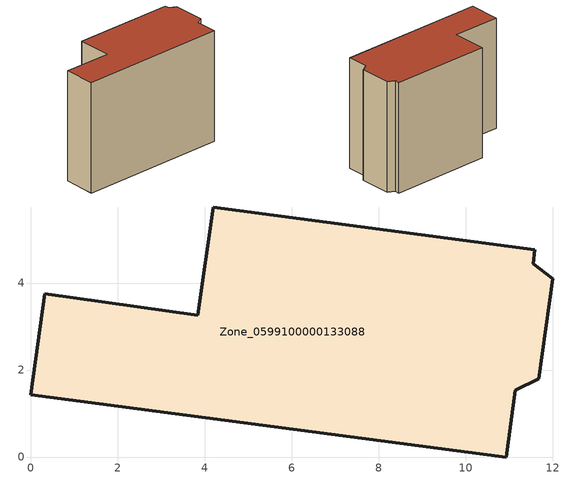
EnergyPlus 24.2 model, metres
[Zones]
Zone_0599100000133088
 floor ground (C_G): 11.69,1.8 11.14,1.54 10.94,0 0,1.44 0.33,3.75 3.85,3.26 4.19,5.75 11.6,4.77 11.55,4.45 12.01,4.1 z2.33
 wall outside (C_F): 11.55,4.45 11.6,4.77 4.19,5.75 3.85,3.26 0.33,3.75 0,1.44 10.94,0 11.14,1.54 11.69,1.8 12.01,4.1 11.55,4.45 z2.33:10.52
 roof outside (C_R): 11.69,1.8 12.01,4.1 11.55,4.45 11.6,4.77 4.19,5.75 3.85,3.26 0.33,3.75 0,1.44 10.94,0 11.14,1.54 z10.52
[BUILDING]
Pand.0599100000133088: North Axis=0; Terrain=City; Loads Convergence Tolerance Value=0.04; Temperature Convergence Tolerance Value=0.4; Solar Distribution=FullExterior; Maximum Number of Warmup Days=25; Minimum Number of Warmup Days=1
[Site:Location]
Rotterdam.The.Hague.AP_ZH_NLD Design_Conditions: Latitude=51.96; Longitude=4.45; Time Zone=1; Elevation=-4.5
[SITE:GROUNDTEMPERATURE:BUILDINGSURFACE]
18, 18, 18, 18, 18, 18, 18, 18, 18, 18, 18, 18
[MATERIAL] Thermal Absorptance=0.9; Solar Absorptance=0.7; Visible Absorptance=0.7
Name | Roughness | Thickness | Conductivity | Density | Specific Heat
G.TI.1946 | MediumSmooth | 0.15 | 1 | 540 | 1210
F.TI.1946 | Rough | 0.3 | 0.857143 | 1920 | 840
R.TI.1946 | MediumRough | 0.2 | 0.1 | 1500 | 1000
[CONSTRUCTION]
C_G: G.TI.1946
C_F: F.TI.1946
C_R: R.TI.1946
[ZONE]
Zone_0599100000133088: Type=1; Multiplier=1; Ceiling Height=Autocalculate; Volume=Autocalculate; Floor Area=autocalculate; Part of Total Floor Area=Yes
[ZONEINFILTRATION:DESIGNFLOWRATE]
Infil_Zone_0599100000133088: Zone or ZoneList or Space or SpaceList=Zone_0599100000133088; Schedule=AlwaysOn; Design Flow Rate Calculation Method=Flow/Area; Flow Rate per Floor Area=0.003; Constant Term Coefficient=1; Temperature Term Coefficient=0; Velocity Term Coefficient=0; Velocity Squared Term Coefficient=0
[HVACTEMPLATE:ZONE:IDEALLOADSAIRSYSTEM]
Zone_0599100000133088: Maximum Heating Supply Air Temperature=50; Minimum Cooling Supply Air Temperature=13; Maximum Heating Supply Air Humidity Ratio=0.0156; Minimum Cooling Supply Air Humidity Ratio=0.0077; Heating Limit=NoLimit; Cooling Limit=NoLimit; Dehumidification Control Type=ConstantSensibleHeatRatio; Cooling Sensible Heat Ratio=0.7; Dehumidification Setpoint=60; Humidification Control Type=None; Humidification Setpoint=30; Outdoor Air Method=None; Outdoor Air Flow Rate per Person=0.00944; Outdoor Air Flow Rate per Zone Floor Area=0; Outdoor Air Flow Rate per Zone=0; Demand Controlled Ventilation Type=None; Outdoor Air Economizer Type=NoEconomizer; Heat Recovery Type=None; Sensible Heat Recovery Effectiveness=0.7; Latent Heat Recovery Effectiveness=0.65
[ZONECONTROL:THERMOSTAT]
ThermostatControl_Zone_0599100000133088: Zone or ZoneList=Zone_0599100000133088; Control Type Schedule=DualSetpointControlType; Control 1=Thermostat_Zone_0599100000133088; Temperature Difference Between Cutout And Setpoint=0
[THERMOSTATSETPOINT:DUALSETPOINT]
Thermostat_Zone_0599100000133088: Heating Setpoint Temperature Schedule=HeatingSetpoint_Zone_0599100000133088; Cooling Setpoint Temperature Schedule=CoolingSetpoint_Zone_0599100000133088
[SCHEDULE:COMPACT]
HeatingSetpoint_Zone_0599100000133088: Through: 12/31, For: AllDays, Until: 24:00, 21
CoolingSetpoint_Zone_0599100000133088: Through: 12/31, For: AllDays, Until: 24:00, 24
DualSetpointControlType: Through: 12/31, For: AllDays, Until: 24:00, 4
AlwaysOn: Through: 12/31, For: AllDays, Until: 24:00, 1
